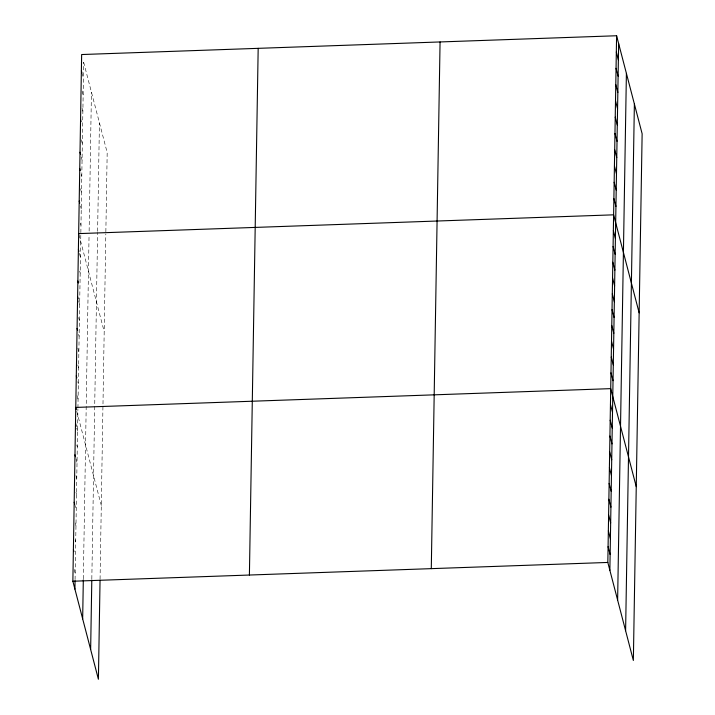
<?xml version="1.0" encoding="UTF-8"?>
<svg xmlns="http://www.w3.org/2000/svg" width="715" height="715" viewBox="0 0 715 715"><rect width="100%" height="100%" fill="white"/><g stroke="black" fill="none" stroke-linecap="round" stroke-linejoin="round"><path stroke-width="0.54" stroke-dasharray="3.58 2.68" d="M75.075 579.615L77.917 408.971M77.935 407.916L83.691 62.402M83.333 578.819L89.053 235.414M89.125 231.07L91.44 92.146M91.824 578.927L97.598 232.42M97.615 231.329L99.43 122.801M100.064 579.177L105.82 233.948M105.856 231.776L107.179 152.554L83.181 60.435M81.885 72.778L83.423 78.677M82.127 91.028L83.155 94.961M82.109 108.287L82.877 111.236M81.313 139.863L82.341 143.795M81.296 157.13L82.064 160.08M81.287 174.389L81.796 176.355M80.5 188.706L81.519 192.639M80.482 205.965L81.251 208.914M80.464 223.232L80.983 225.198M78.918 234.592L104.193 331.626M79.419 253.342L80.446 257.275M79.669 271.11L80.178 273.076M78.632 300.747L79.66 304.679M78.623 317.531L79.392 320.481M78.614 334.316L79.133 336.282M77.837 348.151L78.864 352.084M77.837 364.936L78.605 367.885M77.828 381.721L78.337 383.687M77.05 395.556L78.078 399.488M76.791 411.357L101.298 505.442M76.782 428.142L77.551 431.091M76.773 444.927L77.283 446.893M75.996 458.762L77.023 462.694M75.987 475.547L76.755 478.496M75.987 492.322L76.496 494.297M74.691 504.191L76.228 510.09M75.2 522.942L75.969 525.891M75.191 539.727L75.701 541.693M74.154 569.363L75.182 573.296"/><path stroke-width="1.07" d="M100.046 580.231L98.402 679.25L72.867 581.232L81.644 54.537L616.598 35.75L642.133 133.768L633.356 660.463L607.822 562.446L616.598 35.75M74.914 589.097L75.057 580.669M82.663 618.85L83.315 579.874M90.644 649.497L91.806 579.972M249.401 575.03L258.178 48.334M431.288 568.648L440.065 41.953M609.868 570.32L618.654 43.615M617.626 600.064L626.403 73.368M625.607 630.719L634.384 104.015M78.659 233.608L613.622 214.831L639.147 312.848M72.867 581.232L607.822 562.446M616.33 52.034L618.377 59.899M616.062 68.309L618.109 76.174M615.785 84.593L617.84 92.458M615.517 100.869L617.563 108.734M615.249 117.153L617.295 125.018M614.972 133.428L617.027 141.293M614.703 149.712L616.75 157.577M614.435 165.987L616.482 173.852M614.158 182.271L616.214 190.136M613.89 198.547L615.937 206.412M613.354 230.632L615.4 238.497M613.095 246.434L615.141 254.299M612.827 262.226L614.873 270.1M612.567 278.028L614.614 285.902M612.299 293.829L614.346 301.703M612.04 309.631L614.087 317.496M611.772 325.432L613.827 333.297M611.513 341.234L613.559 349.099M611.245 357.035L613.3 364.9M610.985 372.837L613.032 380.702M636.252 486.656L610.717 388.638L75.763 407.425L76.273 409.391M610.458 404.44L612.505 412.305M610.19 420.241L612.246 428.106M609.931 436.043L611.977 443.908M609.663 451.844L611.718 459.709M609.403 467.646L611.45 475.511M609.144 483.447L611.191 491.312M608.876 499.249L610.923 507.114M608.617 515.05L610.664 522.915M608.349 530.843L610.396 538.717M608.09 546.644L610.136 554.518M81.376 70.812L81.885 72.778M80.563 119.655L81.072 121.622M80.017 152.215L80.527 154.181M79.749 168.49L80.259 170.456M79.204 201.049L79.714 203.015M78.4 249.41L78.909 251.376M77.872 281.013L78.382 282.979M77.604 296.814L78.123 298.781M77.077 328.417L77.595 330.384M76.291 375.822L76.8 377.788M75.495 423.226L76.264 426.176M74.977 454.82L75.486 456.796M74.181 502.225L74.691 504.191M73.395 549.629L73.904 551.596"/></g></svg>
